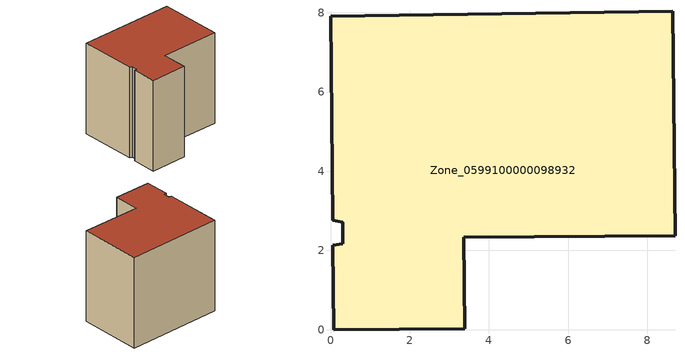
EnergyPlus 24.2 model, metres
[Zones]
Zone_0599100000098932
 floor ground (C_G): 0.3,2.17 0.31,2.71 0.05,2.77 0,7.91 8.64,8.04 8.7,2.37 3.37,2.33 3.39,0.03 0.08,0 0.06,2.13 z0
 wall outside (C_F): 0.08,0 3.39,0.03 3.37,2.33 8.7,2.37 8.64,8.04 0,7.91 0.05,2.77 0.31,2.71 0.3,2.17 0.06,2.13 0.08,0 z0:8.28
 roof outside (C_R): 0.31,2.71 0.3,2.17 0.06,2.13 0.08,0 3.39,0.03 3.37,2.33 8.7,2.37 8.64,8.04 0,7.91 0.05,2.77 z8.28
[BUILDING]
Pand.0599100000098932: North Axis=0; Terrain=City; Loads Convergence Tolerance Value=0.04; Temperature Convergence Tolerance Value=0.4; Solar Distribution=FullExterior; Maximum Number of Warmup Days=25; Minimum Number of Warmup Days=1
[Site:Location]
Rotterdam.The.Hague.AP_ZH_NLD Design_Conditions: Latitude=51.96; Longitude=4.45; Time Zone=1; Elevation=-4.5
[SITE:GROUNDTEMPERATURE:BUILDINGSURFACE]
18, 18, 18, 18, 18, 18, 18, 18, 18, 18, 18, 18
[MATERIAL] Thermal Absorptance=0.9; Solar Absorptance=0.7; Visible Absorptance=0.7
Name | Roughness | Thickness | Conductivity | Density | Specific Heat
G.TC.1975-1991 | MediumSmooth | 0.15 | 0.288461 | 540 | 1210
F.TC.1975-1991 | Rough | 0.3 | 0.230769 | 1920 | 840
R.TC.1975-1991 | MediumRough | 0.2 | 0.153846 | 1500 | 1000
[CONSTRUCTION]
C_G: G.TC.1975-1991
C_F: F.TC.1975-1991
C_R: R.TC.1975-1991
[ZONE]
Zone_0599100000098932: Type=1; Multiplier=1; Ceiling Height=Autocalculate; Volume=Autocalculate; Floor Area=autocalculate; Part of Total Floor Area=Yes
[ZONEINFILTRATION:DESIGNFLOWRATE]
Infil_Zone_0599100000098932: Zone or ZoneList or Space or SpaceList=Zone_0599100000098932; Schedule=AlwaysOn; Design Flow Rate Calculation Method=Flow/Area; Flow Rate per Floor Area=0.003; Constant Term Coefficient=1; Temperature Term Coefficient=0; Velocity Term Coefficient=0; Velocity Squared Term Coefficient=0
[HVACTEMPLATE:ZONE:IDEALLOADSAIRSYSTEM]
Zone_0599100000098932: Maximum Heating Supply Air Temperature=50; Minimum Cooling Supply Air Temperature=13; Maximum Heating Supply Air Humidity Ratio=0.0156; Minimum Cooling Supply Air Humidity Ratio=0.0077; Heating Limit=NoLimit; Cooling Limit=NoLimit; Dehumidification Control Type=ConstantSensibleHeatRatio; Cooling Sensible Heat Ratio=0.7; Dehumidification Setpoint=60; Humidification Control Type=None; Humidification Setpoint=30; Outdoor Air Method=None; Outdoor Air Flow Rate per Person=0.00944; Outdoor Air Flow Rate per Zone Floor Area=0; Outdoor Air Flow Rate per Zone=0; Demand Controlled Ventilation Type=None; Outdoor Air Economizer Type=NoEconomizer; Heat Recovery Type=None; Sensible Heat Recovery Effectiveness=0.7; Latent Heat Recovery Effectiveness=0.65
[ZONECONTROL:THERMOSTAT]
ThermostatControl_Zone_0599100000098932: Zone or ZoneList=Zone_0599100000098932; Control Type Schedule=DualSetpointControlType; Control 1=Thermostat_Zone_0599100000098932; Temperature Difference Between Cutout And Setpoint=0
[THERMOSTATSETPOINT:DUALSETPOINT]
Thermostat_Zone_0599100000098932: Heating Setpoint Temperature Schedule=HeatingSetpoint_Zone_0599100000098932; Cooling Setpoint Temperature Schedule=CoolingSetpoint_Zone_0599100000098932
[SCHEDULE:COMPACT]
HeatingSetpoint_Zone_0599100000098932: Through: 12/31, For: AllDays, Until: 24:00, 21
CoolingSetpoint_Zone_0599100000098932: Through: 12/31, For: AllDays, Until: 24:00, 24
DualSetpointControlType: Through: 12/31, For: AllDays, Until: 24:00, 4
AlwaysOn: Through: 12/31, For: AllDays, Until: 24:00, 1
